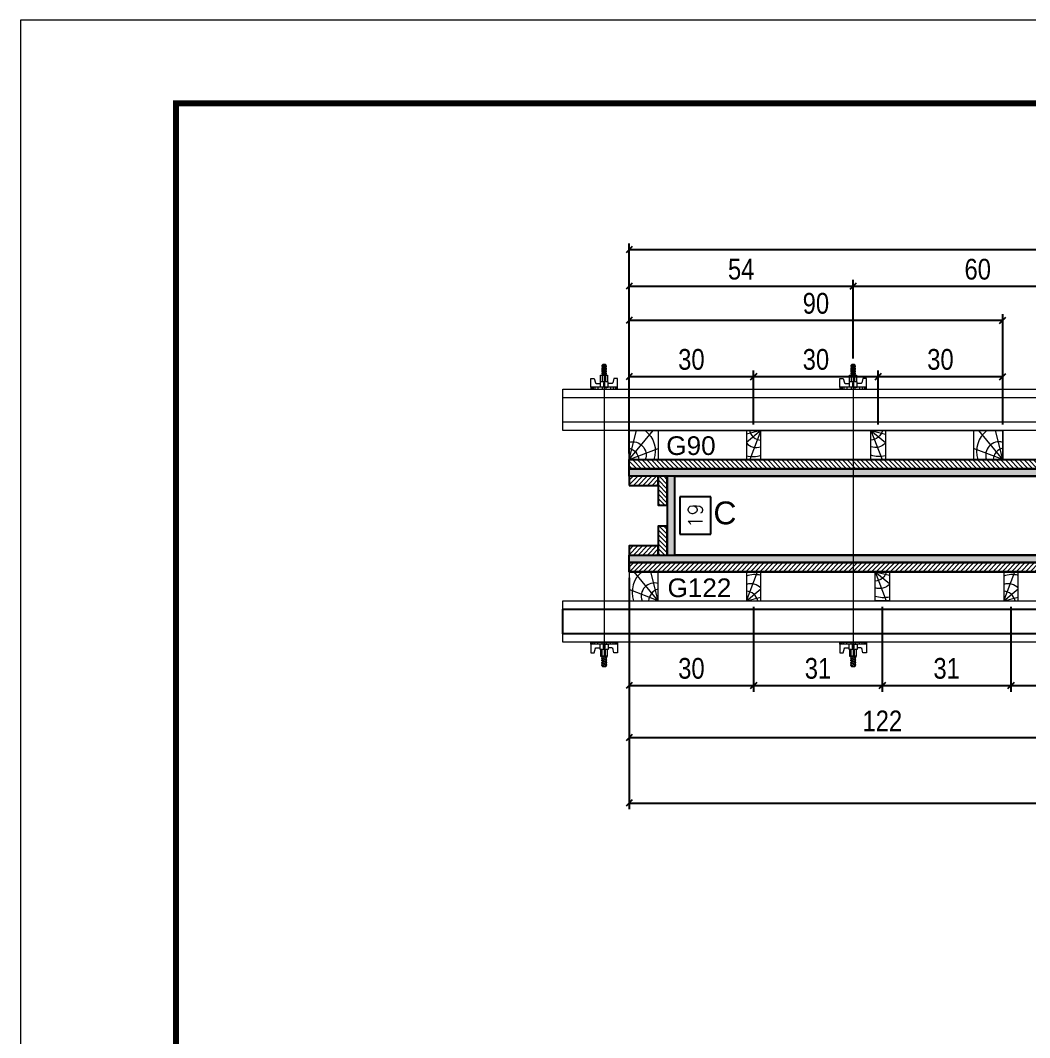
# Model space of a CAD drawing. Extents: x 28748 to 35002, y 14885 to 43501.
# Drawn here: x 28748.3 to 29234.7, y 29227.6 to 29717.8 of the extents above; entities that cross this region are included whole.
import ezdxf
from ezdxf.enums import TextEntityAlignment as Align

# ---------------------------------------------------------------- set-up
doc = ezdxf.new("R2010")
doc.units = 0
doc.linetypes.add('DASHED', pattern=[0.75, 0.5, -0.25])
for name, color, linetype, lineweight in [('CONCRETO', 251, 'Continuous', 25), ('Folhas', 255, 'Continuous', 9), ('Hachura', 251, 'Continuous', 9), ('Madeira', 126, 'Continuous', 18), ('Perfil Metálico', 224, 'Continuous', 18), ('SARRAFO DE PRESSAO', 251, 'DASHED', 9)]:
    doc.layers.add(name, color=color, linetype=linetype, lineweight=lineweight)
for name, color, linetype in [('COTA', 241, 'Continuous'), ('MEIO_PONT', 93, 'Continuous'), ('Painéis', 200, 'Continuous'), ('SARRAFO', 251, 'Continuous'), ('TEXTO_GERAL', 7, 'Continuous')]:
    doc.layers.add(name, color=color, linetype=linetype)
doc.styles.add('ARIAL', font='arial.ttf')
doc.styles.add('COTA TECNICA 2X', font='techl___.ttf', dxfattribs={"height": 10})
doc.styles.add('ROMANS', font='romans.shx')
doc.styles.add('SANSSERIF', font='sas_____.pfb')
doc.dimstyles.new('Cota Seção interna', dxfattribs={"dimtxt": 7, "dimasz": 6, "dimexe": 0.18, "dimexo": 2, "dimgap": -4, "dimtad": 3, "dimdec": 1, "dimlfac": 0.5, "dimzin": 12, "dimdsep": 46, "dimtxsty": 'ROMANS', "dimblk": 'ARCHTICK', "dimcen": 0.09, "dimse1": 1, "dimse2": 1, "dimsd1": 1, "dimsd2": 1, "dimclrd": 180, "dimclre": 5, "dimclrt": 1, "dimadec": 0, "dimazin": 3, "dimtfac": 1, "dimtdec": 1, "dimtofl": 0, "dimtmove": 0, "dimatfit": 3, "dimldrblk": 'ARCHTICK', "dimfxl": 1, "dimtolj": 1, "dimtzin": 0, "dimarcsym": 0})
doc.dimstyles.new('SECAO PILAR', dxfattribs={"dimtxt": 10, "dimasz": 3, "dimexe": 3, "dimexo": 3, "dimgap": 3, "dimtad": 1, "dimdec": 1, "dimlfac": 0.5, "dimzin": 12, "dimdsep": 46, "dimtxsty": 'COTA TECNICA 2X', "dimblk1": 'OBLIQUE', "dimblk2": 'OBLIQUE', "dimsah": 1, "dimcen": 0.9, "dimclrd": 256, "dimclre": 256, "dimclrt": 256, "dimadec": 1, "dimazin": 3, "dimtfac": 1, "dimtdec": 1, "dimtmove": 0, "dimatfit": 3, "dimfxl": 1, "dimtolj": 1, "dimtzin": 12, "dimarcsym": 0})

# ---------------------------------------------------------------- blocks, each defined once
blk = doc.blocks.new('9999999999')
at = {"layer": 'Folhas'}
blk.add_lwpolyline([(98138.98, 34190.21), (99623.98, 34190.21), (99623.98, 35240.21), (98138.98, 35240.21)], close=True, dxfattribs=at)
at = {"layer": 'Folhas', "color": 30, "const_width": 3}
blk.add_lwpolyline([(98213.98, 34230.21), (99583.98, 34230.21), (99583.98, 35200.21), (98213.98, 35200.21)], close=True, dxfattribs=at)
blk = doc.blocks.new('*D1000')
at = {"layer": 'COTA', "color": 180, "lineweight": -2, "transparency": 16777216}
for p, q in [((29081.11, 29488.15), (29066.11, 29488.15)), ((29066.11, 29488.15), (29066.11, 29470.15)), ((29081.11, 29470.15), (29081.11, 29488.15)), ((29066.11, 29470.15), (29081.11, 29470.15))]:
    blk.add_line(p, q, dxfattribs=at)
at = {"layer": 'Defpoints', "color": 0, "transparency": 16777216}
for p in [(29064.11, 29498.15), (29064.11, 29460.15), (29085.11, 29460.15)]:
    blk.add_point(p, dxfattribs=at)
at = {"layer": 'COTA', "color": 1, "transparency": 16777216, "insert": (29073.61, 29479.15), "char_height": 7, "attachment_point": 5, "rotation": 90, "style": 'ROMANS'}
blk.add_mtext('\\A1;19', dxfattribs=at)
blk = doc.blocks.new('_ArchTick')
at = {"color": 0, "linetype": 'ByBlock', "const_width": 0.15}
blk.add_lwpolyline([(-0.5, -0.5), (0.5, 0.5)], dxfattribs=at)
blk = doc.blocks.new('*D1889')
at = {"layer": 'COTA', "color": 180, "lineweight": -2, "transparency": 16777216}
for p, q in [((29344.71, 29498.65), (29318.71, 29498.65)), ((29318.71, 29498.65), (29318.71, 29483.65)), ((29344.71, 29483.65), (29344.71, 29498.65)), ((29318.71, 29483.65), (29344.71, 29483.65))]:
    blk.add_line(p, q, dxfattribs=at)
at = {"layer": 'Defpoints', "color": 0, "transparency": 16777216}
for p in [(29063.71, 29498.15), (29599.71, 29498.15), (29063.71, 29479.65)]:
    blk.add_point(p, dxfattribs=at)
at = {"layer": 'COTA', "color": 1, "transparency": 16777216, "insert": (29331.71, 29491.15), "char_height": 7, "attachment_point": 5, "style": 'ROMANS'}
blk.add_mtext('\\A1;268', dxfattribs=at)
blk = doc.blocks.new('C')
at = {"layer": 'Hachura', "color": 0}
for p, q in [((0, 3.22), (0, -3.22)), ((0.45, 3.22), (0, 3.22)), ((0.46, 3.16), (0, 3.16)), ((0.46, 3.05), (0, 3.05)), ((0.46, 2.88), (0, 2.88)), ((0, 2.75), (0, -1.16)), ((0.46, 2.65), (0, 2.65)), ((0.45, -3.23), (0.45, 3.22)), ((0.45, 3.22), (2.58, 3.22)), ((2.58, 3.22), (2.58, 2.39)), ((0.46, 2.23), (0, 2.23)), ((0.46, 1.51), (0, 1.51)), ((0.39, 0.49), (0.17, 0.49)), ((1.74, 0.97), (0.45, 0.97)), ((1.45, 0.1), (0.45, 0.1)), ((1.35, 1.94), (1.35, 0.96)), ((2.58, 2.39), (1.47, 2.09)), ((1.74, -0.97), (1.74, 0.97)), ((1.74, 0.97), (1.74, 0.84)), ((1.74, 0.97), (1.74, 0.84)), ((1.74, 0.84), (3.35, 0.84)), ((3.35, 0.45), (1.74, 0.45)), ((3.32, 0.84), (3.32, -0.84)), ((3.35, 0.84), (3.35, -0.84)), ((3.68, 0.45), (3.35, 0.45)), ((3.84, -0.52), (3.35, 0.45)), ((3.35, 0.06), (3.67, -0.57)), ((3.68, 0.45), (4.16, -0.52)), ((3.72, 0.5), (4.25, -0.57)), ((4.37, -0.55), (3.83, 0.53)), ((4.15, 0.45), (3.93, 0.45)), ((4.42, -0.52), (3.93, 0.45)), ((4.15, 0.45), (4.26, 0.45)), ((4.26, 0.45), (4.74, -0.52)), ((4.3, 0.5), (4.83, -0.57)), ((4.95, -0.55), (4.41, 0.53)), ((4.51, 0.45), (4.84, 0.45)), ((5, -0.52), (4.51, 0.45)), ((4.84, 0.45), (5.32, -0.52)), ((4.88, 0.5), (5.41, -0.57)), ((5.53, -0.55), (4.99, 0.53)), ((5.58, -0.52), (5.09, 0.45)), ((5.42, 0.45), (5.09, 0.45)), ((5.58, -0.52), (5.09, 0.45)), ((5.42, 0.45), (5.74, -0.19)), ((5.46, 0.5), (5.74, -0.07)), ((5.74, 0.19), (5.57, 0.53)), ((5.74, 0.32), (5.68, 0.45)), ((5.68, 0.45), (5.74, 0.45)), ((5.74, 0.45), (5.9, 0.29)), ((5.74, 0.45), (5.74, -0.52)), ((5.9, -0.36), (5.9, 0.29)), ((0.45, 0), (0, 0)), ((0.46, -1.52), (0, -1.52)), ((0.46, -2.23), (0, -2.23)), ((0.08, -0.48), (0.29, -0.48)), ((0.29, -0.48), (0.4, -0.48)), ((0.45, 0), (0.45, -0.97)), ((0.45, -0.16), (1.45, -0.16)), ((0.45, -0.65), (0.45, -0.32)), ((0.45, -3.23), (0.45, -0.65)), ((0.45, -0.97), (1.74, -0.97)), ((1.35, -1.94), (1.35, -0.97)), ((2.58, -2.39), (1.47, -2.1)), ((3.35, -0.32), (1.74, -0.32)), ((3.35, -0.84), (1.74, -0.84)), ((2.58, -3.23), (2.58, -2.39)), ((3.35, -0.07), (3.58, -0.52)), ((3.35, -0.52), (3.58, -0.52)), ((3.84, -0.52), (4.16, -0.52)), ((4.42, -0.52), (4.74, -0.52)), ((4.63, -0.52), (4.74, -0.52)), ((5, -0.52), (5.32, -0.52)), ((5.58, -0.52), (5.74, -0.52)), ((5.74, -0.52), (5.9, -0.36)), ((5.74, -0.52), (5.74, -0.52)), ((0.46, -2.65), (0, -2.65)), ((0.46, -2.88), (0, -2.88)), ((0.46, -3.05), (0, -3.05)), ((0.46, -3.16), (0, -3.16)), ((0, -3.22), (2.57, -3.22))]:
    blk.add_line(p, q, dxfattribs=at)
for centre, radius, start, end in [((1.52, 1.94), 0.161, 104.7436, 180), ((1.44, -0.03), 0.129, 272.695, 87.305), ((3.81, 0.39), 0.143, 25.5688, 154.4312), ((4.39, 0.39), 0.143, 25.5688, 154.4312), ((4.97, 0.39), 0.143, 25.5688, 154.4312), ((5.55, 0.39), 0.143, 25.5688, 154.4312), ((0.17, -0.37), 0.174, 221.744, 317.8592), ((1.52, -1.94), 0.161, 180, 255.2564), ((3.71, -0.4), 0.174, 222.1408, 318.256), ((4.29, -0.4), 0.174, 222.1408, 318.256), ((4.87, -0.4), 0.174, 222.1408, 318.256), ((5.45, -0.4), 0.174, 222.1408, 318.256), ((5.61, -0.4), 0.174, 317.8592, 318.256)]:
    blk.add_arc(centre, radius, start, end, dxfattribs=at)
blk = doc.blocks.new('_Oblique')
at = {"color": 0, "linetype": 'ByBlock', "lineweight": -2}
blk.add_line((-0.5, -0.5), (0.5, 0.5), dxfattribs=at)
blk = doc.blocks.new('*D1890')
at = {"layer": 'COTA', "lineweight": -2, "transparency": 16777216}
for p, q in [((29041.71, 29509.15), (29041.71, 29610.29)), ((29621.71, 29607.29), (29041.71, 29607.29)), ((29621.71, 29509.15), (29621.71, 29610.29))]:
    blk.add_line(p, q, dxfattribs=at)
at = {"layer": 'Defpoints', "color": 0, "transparency": 16777216}
for p in [(29041.71, 29607.29), (29041.71, 29506.15), (29621.71, 29506.15)]:
    blk.add_point(p, dxfattribs=at)
at = {"layer": 'COTA', "lineweight": -2, "transparency": 16777216, "xscale": 3, "yscale": 3, "zscale": 3, "rotation": 180}
blk.add_blockref('_Oblique', (29041.71, 29607.29), dxfattribs=at)
at = {"layer": 'COTA', "lineweight": -2, "transparency": 16777216, "xscale": 3, "yscale": 3, "zscale": 3}
blk.add_blockref('_Oblique', (29621.71, 29607.29), dxfattribs=at)
at = {"layer": 'COTA', "transparency": 16777216, "insert": (29331.71, 29615.42), "char_height": 10, "attachment_point": 5, "style": 'COTA TECNICA 2X'}
blk.add_mtext('\\A1;290 PAINEL', dxfattribs=at)
blk = doc.blocks.new('*D1891')
at = {"layer": 'COTA', "lineweight": -2, "transparency": 16777216}
for p, q in [((29041.71, 29449.15), (29041.71, 29337.66)), ((29561.71, 29449.15), (29561.71, 29337.66)), ((29041.71, 29340.66), (29561.71, 29340.66))]:
    blk.add_line(p, q, dxfattribs=at)
at = {"layer": 'Defpoints', "color": 0, "transparency": 16777216}
for p in [(29041.71, 29452.15), (29561.71, 29452.15), (29561.71, 29340.66)]:
    blk.add_point(p, dxfattribs=at)
at = {"layer": 'COTA', "lineweight": -2, "transparency": 16777216, "xscale": 3, "yscale": 3, "zscale": 3, "rotation": 180}
blk.add_blockref('_Oblique', (29041.71, 29340.66), dxfattribs=at)
at = {"layer": 'COTA', "lineweight": -2, "transparency": 16777216, "xscale": 3, "yscale": 3, "zscale": 3}
blk.add_blockref('_Oblique', (29561.71, 29340.66), dxfattribs=at)
at = {"layer": 'COTA', "transparency": 16777216, "insert": (29290.71, 29348.77), "char_height": 10, "attachment_point": 5, "style": 'COTA TECNICA 2X'}
blk.add_mtext('\\A1;260', dxfattribs=at)
blk = doc.blocks.new('PONTALETE')
at = {"layer": 'Madeira'}
for q in [(2.71, 7), (7, 5.76), (7, 1.74)]:
    blk.add_line((0, 0), q, dxfattribs=at)
blk.add_lwpolyline([(0, 0), (7, 0), (7, 7), (0, 7)], close=True, dxfattribs=at)
for centre, radius, start, end in [((2.04, 0.06), 6.23, 37.2818, 109.0913), ((1.09, 0.9), 3.19, 343.603, 109.9847), ((-0.21, -0.78), 3.09, 14.6322, 86.0383)]:
    blk.add_arc(centre, radius, start, end, dxfattribs=at)
blk = doc.blocks.new('MEIO PONTALETE')
at = {"layer": 'Madeira'}
for q in [(2.71, 7), (3.5, 2.88), (3.5, 0.87)]:
    blk.add_line((0, 0), q, dxfattribs=at)
blk.add_lwpolyline([(0, 0), (3.5, 0), (3.5, 7), (0, 7)], close=True, dxfattribs=at)
for centre, radius, start, end in [((2.04, 0.06), 6.23, 76.4499, 109.0913), ((1.09, 0.9), 3.19, 40.9063, 109.9847), ((-0.21, -0.78), 3.09, 14.6322, 86.0383)]:
    blk.add_arc(centre, radius, start, end, dxfattribs=at)
blk = doc.blocks.new('*D1870')
at = {"layer": 'COTA', "lineweight": -2, "transparency": 16777216}
for p, q in [((29041.71, 29523.15), (29041.71, 29549.17)), ((29101.71, 29523.15), (29101.71, 29549.17)), ((29041.71, 29546.17), (29101.71, 29546.17))]:
    blk.add_line(p, q, dxfattribs=at)
at = {"layer": 'Defpoints', "color": 0, "transparency": 16777216}
for p in [(29101.71, 29546.17), (29041.71, 29520.15), (29101.71, 29520.15)]:
    blk.add_point(p, dxfattribs=at)
at = {"layer": 'COTA', "lineweight": -2, "transparency": 16777216, "xscale": 3, "yscale": 3, "zscale": 3, "rotation": 180}
blk.add_blockref('_Oblique', (29041.71, 29546.17), dxfattribs=at)
at = {"layer": 'COTA', "lineweight": -2, "transparency": 16777216, "xscale": 3, "yscale": 3, "zscale": 3}
blk.add_blockref('_Oblique', (29101.71, 29546.17), dxfattribs=at)
at = {"layer": 'COTA', "transparency": 16777216, "insert": (29071.71, 29554.39), "char_height": 10, "attachment_point": 5, "style": 'COTA TECNICA 2X'}
blk.add_mtext('\\A1;30', dxfattribs=at)
blk = doc.blocks.new('*D1871')
at = {"layer": 'COTA', "lineweight": -2, "transparency": 16777216}
for p, q in [((29101.71, 29523.15), (29101.71, 29549.17)), ((29161.71, 29523.15), (29161.71, 29549.17)), ((29101.71, 29546.17), (29161.71, 29546.17))]:
    blk.add_line(p, q, dxfattribs=at)
at = {"layer": 'Defpoints', "color": 0, "transparency": 16777216}
for p in [(29161.71, 29546.17), (29101.71, 29520.15), (29161.71, 29520.15)]:
    blk.add_point(p, dxfattribs=at)
at = {"layer": 'COTA', "lineweight": -2, "transparency": 16777216, "xscale": 3, "yscale": 3, "zscale": 3, "rotation": 180}
blk.add_blockref('_Oblique', (29101.71, 29546.17), dxfattribs=at)
at = {"layer": 'COTA', "lineweight": -2, "transparency": 16777216, "xscale": 3, "yscale": 3, "zscale": 3}
blk.add_blockref('_Oblique', (29161.71, 29546.17), dxfattribs=at)
at = {"layer": 'COTA', "transparency": 16777216, "insert": (29131.71, 29554.39), "char_height": 10, "attachment_point": 5, "style": 'COTA TECNICA 2X'}
blk.add_mtext('\\A1;30', dxfattribs=at)
blk = doc.blocks.new('*D1872')
at = {"layer": 'COTA', "lineweight": -2, "transparency": 16777216}
for p, q in [((29161.71, 29523.15), (29161.71, 29549.17)), ((29221.71, 29523.15), (29221.71, 29549.17)), ((29161.71, 29546.17), (29221.71, 29546.17))]:
    blk.add_line(p, q, dxfattribs=at)
at = {"layer": 'Defpoints', "color": 0, "transparency": 16777216}
for p in [(29221.71, 29546.17), (29161.71, 29520.15), (29221.71, 29520.15)]:
    blk.add_point(p, dxfattribs=at)
at = {"layer": 'COTA', "lineweight": -2, "transparency": 16777216, "xscale": 3, "yscale": 3, "zscale": 3, "rotation": 180}
blk.add_blockref('_Oblique', (29161.71, 29546.17), dxfattribs=at)
at = {"layer": 'COTA', "lineweight": -2, "transparency": 16777216, "xscale": 3, "yscale": 3, "zscale": 3}
blk.add_blockref('_Oblique', (29221.71, 29546.17), dxfattribs=at)
at = {"layer": 'COTA', "transparency": 16777216, "insert": (29191.71, 29554.39), "char_height": 10, "attachment_point": 5, "style": 'COTA TECNICA 2X'}
blk.add_mtext('\\A1;30', dxfattribs=at)
blk = doc.blocks.new('*D1873')
at = {"layer": 'COTA', "lineweight": -2, "transparency": 16777216}
for p, q in [((29041.71, 29523.15), (29041.71, 29576.28)), ((29041.71, 29573.28), (29221.71, 29573.28)), ((29221.71, 29523.15), (29221.71, 29576.28))]:
    blk.add_line(p, q, dxfattribs=at)
at = {"layer": 'Defpoints', "color": 0, "transparency": 16777216}
for p in [(29221.71, 29573.28), (29041.71, 29520.15), (29221.71, 29520.15)]:
    blk.add_point(p, dxfattribs=at)
at = {"layer": 'COTA', "lineweight": -2, "transparency": 16777216, "xscale": 3, "yscale": 3, "zscale": 3, "rotation": 180}
blk.add_blockref('_Oblique', (29041.71, 29573.28), dxfattribs=at)
at = {"layer": 'COTA', "lineweight": -2, "transparency": 16777216, "xscale": 3, "yscale": 3, "zscale": 3}
blk.add_blockref('_Oblique', (29221.71, 29573.28), dxfattribs=at)
at = {"layer": 'COTA', "transparency": 16777216, "insert": (29131.71, 29581.41), "char_height": 10, "attachment_point": 5, "style": 'COTA TECNICA 2X'}
blk.add_mtext('\\A1;90', dxfattribs=at)
blk = doc.blocks.new('*D1874')
at = {"layer": 'COTA', "lineweight": -2, "transparency": 16777216}
for p, q in [((29041.71, 29435.15), (29041.71, 29394.28)), ((29101.71, 29435.15), (29101.71, 29394.28)), ((29041.71, 29397.28), (29101.71, 29397.28))]:
    blk.add_line(p, q, dxfattribs=at)
at = {"layer": 'Defpoints', "color": 0, "transparency": 16777216}
for p in [(29041.71, 29438.15), (29101.71, 29438.15), (29101.71, 29397.28)]:
    blk.add_point(p, dxfattribs=at)
at = {"layer": 'COTA', "lineweight": -2, "transparency": 16777216, "xscale": 3, "yscale": 3, "zscale": 3, "rotation": 180}
blk.add_blockref('_Oblique', (29041.71, 29397.28), dxfattribs=at)
at = {"layer": 'COTA', "lineweight": -2, "transparency": 16777216, "xscale": 3, "yscale": 3, "zscale": 3}
blk.add_blockref('_Oblique', (29101.71, 29397.28), dxfattribs=at)
at = {"layer": 'COTA', "transparency": 16777216, "insert": (29071.71, 29405.5), "char_height": 10, "attachment_point": 5, "style": 'COTA TECNICA 2X'}
blk.add_mtext('\\A1;30', dxfattribs=at)
blk = doc.blocks.new('*D1875')
at = {"layer": 'COTA', "lineweight": -2, "transparency": 16777216}
for p, q in [((29101.71, 29435.15), (29101.71, 29394.28)), ((29163.71, 29435.15), (29163.71, 29394.28)), ((29101.71, 29397.28), (29163.71, 29397.28))]:
    blk.add_line(p, q, dxfattribs=at)
at = {"layer": 'Defpoints', "color": 0, "transparency": 16777216}
for p in [(29101.71, 29438.15), (29163.71, 29438.15), (29163.71, 29397.28)]:
    blk.add_point(p, dxfattribs=at)
at = {"layer": 'COTA', "lineweight": -2, "transparency": 16777216, "xscale": 3, "yscale": 3, "zscale": 3, "rotation": 180}
blk.add_blockref('_Oblique', (29101.71, 29397.28), dxfattribs=at)
at = {"layer": 'COTA', "lineweight": -2, "transparency": 16777216, "xscale": 3, "yscale": 3, "zscale": 3}
blk.add_blockref('_Oblique', (29163.71, 29397.28), dxfattribs=at)
at = {"layer": 'COTA', "transparency": 16777216, "insert": (29132.71, 29405.5), "char_height": 10, "attachment_point": 5, "style": 'COTA TECNICA 2X'}
blk.add_mtext('\\A1;31', dxfattribs=at)
blk = doc.blocks.new('*D1876')
at = {"layer": 'COTA', "lineweight": -2, "transparency": 16777216}
for p, q in [((29163.71, 29435.15), (29163.71, 29394.28)), ((29225.71, 29435.15), (29225.71, 29394.28)), ((29163.71, 29397.28), (29225.71, 29397.28))]:
    blk.add_line(p, q, dxfattribs=at)
at = {"layer": 'Defpoints', "color": 0, "transparency": 16777216}
for p in [(29163.71, 29438.15), (29225.71, 29438.15), (29225.71, 29397.28)]:
    blk.add_point(p, dxfattribs=at)
at = {"layer": 'COTA', "lineweight": -2, "transparency": 16777216, "xscale": 3, "yscale": 3, "zscale": 3, "rotation": 180}
blk.add_blockref('_Oblique', (29163.71, 29397.28), dxfattribs=at)
at = {"layer": 'COTA', "lineweight": -2, "transparency": 16777216, "xscale": 3, "yscale": 3, "zscale": 3}
blk.add_blockref('_Oblique', (29225.71, 29397.28), dxfattribs=at)
at = {"layer": 'COTA', "transparency": 16777216, "insert": (29194.71, 29405.5), "char_height": 10, "attachment_point": 5, "style": 'COTA TECNICA 2X'}
blk.add_mtext('\\A1;31', dxfattribs=at)
blk = doc.blocks.new('*D1877')
at = {"layer": 'COTA', "lineweight": -2, "transparency": 16777216}
for p, q in [((29225.71, 29435.15), (29225.71, 29394.28)), ((29285.71, 29435.15), (29285.71, 29394.28)), ((29225.71, 29397.28), (29285.71, 29397.28))]:
    blk.add_line(p, q, dxfattribs=at)
at = {"layer": 'Defpoints', "color": 0, "transparency": 16777216}
for p in [(29225.71, 29438.15), (29285.71, 29438.15), (29285.71, 29397.28)]:
    blk.add_point(p, dxfattribs=at)
at = {"layer": 'COTA', "lineweight": -2, "transparency": 16777216, "xscale": 3, "yscale": 3, "zscale": 3, "rotation": 180}
blk.add_blockref('_Oblique', (29225.71, 29397.28), dxfattribs=at)
at = {"layer": 'COTA', "lineweight": -2, "transparency": 16777216, "xscale": 3, "yscale": 3, "zscale": 3}
blk.add_blockref('_Oblique', (29285.71, 29397.28), dxfattribs=at)
at = {"layer": 'COTA', "transparency": 16777216, "insert": (29255.71, 29405.5), "char_height": 10, "attachment_point": 5, "style": 'COTA TECNICA 2X'}
blk.add_mtext('\\A1;30', dxfattribs=at)
blk = doc.blocks.new('*D1878')
at = {"layer": 'COTA', "lineweight": -2, "transparency": 16777216}
for p, q in [((29041.71, 29435.15), (29041.71, 29369.16)), ((29285.71, 29435.15), (29285.71, 29369.16)), ((29041.71, 29372.16), (29285.71, 29372.16))]:
    blk.add_line(p, q, dxfattribs=at)
at = {"layer": 'Defpoints', "color": 0, "transparency": 16777216}
for p in [(29041.71, 29438.15), (29285.71, 29438.15), (29285.71, 29372.16)]:
    blk.add_point(p, dxfattribs=at)
at = {"layer": 'COTA', "lineweight": -2, "transparency": 16777216, "xscale": 3, "yscale": 3, "zscale": 3, "rotation": 180}
blk.add_blockref('_Oblique', (29041.71, 29372.16), dxfattribs=at)
at = {"layer": 'COTA', "lineweight": -2, "transparency": 16777216, "xscale": 3, "yscale": 3, "zscale": 3}
blk.add_blockref('_Oblique', (29285.71, 29372.16), dxfattribs=at)
at = {"layer": 'COTA', "transparency": 16777216, "insert": (29163.71, 29380.22), "char_height": 10, "attachment_point": 5, "style": 'COTA TECNICA 2X'}
blk.add_mtext('\\A1;122', dxfattribs=at)
blk = doc.blocks.new('*D1894')
at = {"layer": 'COTA', "lineweight": -2, "transparency": 16777216}
for p, q in [((29041.71, 29523.15), (29041.71, 29592.75)), ((29149.68, 29554.96), (29149.68, 29592.75)), ((29041.71, 29589.75), (29149.68, 29589.75))]:
    blk.add_line(p, q, dxfattribs=at)
at = {"layer": 'Defpoints', "color": 0, "transparency": 16777216}
for p in [(29149.68, 29589.75), (29149.68, 29551.96), (29041.71, 29520.15)]:
    blk.add_point(p, dxfattribs=at)
at = {"layer": 'COTA', "lineweight": -2, "transparency": 16777216, "xscale": 3, "yscale": 3, "zscale": 3, "rotation": 180}
blk.add_blockref('_Oblique', (29041.71, 29589.75), dxfattribs=at)
at = {"layer": 'COTA', "lineweight": -2, "transparency": 16777216, "xscale": 3, "yscale": 3, "zscale": 3}
blk.add_blockref('_Oblique', (29149.68, 29589.75), dxfattribs=at)
at = {"layer": 'COTA', "transparency": 16777216, "insert": (29095.7, 29597.86), "char_height": 10, "attachment_point": 5, "style": 'COTA TECNICA 2X'}
blk.add_mtext('\\A1;54', dxfattribs=at)
blk = doc.blocks.new('*D1895')
at = {"layer": 'COTA', "linetype": 'ByBlock', "lineweight": -2, "transparency": 16777216}
for p, q in [((29149.68, 29554.96), (29149.68, 29592.75)), ((29269.68, 29554.95), (29269.68, 29592.75)), ((29149.68, 29589.75), (29269.68, 29589.75))]:
    blk.add_line(p, q, dxfattribs=at)
at = {"layer": 'Defpoints', "color": 0, "linetype": 'ByBlock', "transparency": 16777216}
for p in [(29269.68, 29589.75), (29149.68, 29551.96), (29269.68, 29551.95)]:
    blk.add_point(p, dxfattribs=at)
at = {"layer": 'COTA', "linetype": 'ByBlock', "lineweight": -2, "transparency": 16777216, "xscale": 3, "yscale": 3, "zscale": 3, "rotation": 180}
blk.add_blockref('_Oblique', (29149.68, 29589.75), dxfattribs=at)
at = {"layer": 'COTA', "linetype": 'ByBlock', "lineweight": -2, "transparency": 16777216, "xscale": 3, "yscale": 3, "zscale": 3}
blk.add_blockref('_Oblique', (29269.68, 29589.75), dxfattribs=at)
at = {"layer": 'COTA', "linetype": 'ByBlock', "transparency": 16777216, "insert": (29209.68, 29597.85), "char_height": 10, "attachment_point": 5, "style": 'COTA TECNICA 2X'}
blk.add_mtext('\\A1;60', dxfattribs=at)

msp = doc.modelspace()

# ---------------------------------------------------------------- hatches: boundary and pattern name
at = {"layer": 'Hachura'}
h = msp.add_hatch(dxfattribs=at)
h.set_pattern_fill('ANSI31', color=256, scale=0.5, angle=270, style=0)
h.set_pattern_definition([(315, (21680.331, 18374.2464), (1.12253202, 1.12253202), [])])
h.paths.add_polyline_path([(29041.71, 29506.15), (29041.71, 29501.75), (29621.71, 29501.75), (29621.71, 29506.15)])
h = msp.add_hatch(color=256, dxfattribs=at)
h.dxf.hatch_style = 1
h.paths.add_polyline_path([(29621.71, 29501.75), (29621.71, 29498.15), (29041.71, 29498.15), (29041.71, 29501.75)])
h = msp.add_hatch(dxfattribs=at)
h.set_pattern_fill('ANSI31', color=256, scale=0.5, angle=180, style=0)
h.set_pattern_definition([(225, (20265.169, 6705.941), (1.12253202, -1.12253202), [])])
h.paths.add_polyline_path([(29055.71, 29498.15), (29055.71, 29493.75), (29041.71, 29493.75), (29041.71, 29498.15)])
h = msp.add_hatch(dxfattribs=at)
h.set_pattern_fill('ANSI31', color=256, scale=0.5, angle=90, style=0)
h.set_pattern_definition([(135, (7193.9127, 39219.101), (-1.12253202, -1.12253202), [])])
h.paths.add_polyline_path([(29055.71, 29498.15), (29060.11, 29498.15), (29060.11, 29484.15), (29055.71, 29484.15)])
h = msp.add_hatch(color=256, dxfattribs=at)
h.dxf.hatch_style = 1
h.paths.add_polyline_path([(29063.71, 29498.15), (29060.11, 29498.15), (29060.11, 29460.15), (29063.71, 29460.15)])
h = msp.add_hatch(dxfattribs=at)
h.set_pattern_fill('ANSI31', color=256, scale=0.5, angle=90, style=0)
h.set_pattern_definition([(135, (7193.9127, 39195.101), (-1.12253202, -1.12253202), [])])
h.paths.add_polyline_path([(29055.71, 29474.15), (29060.11, 29474.15), (29060.11, 29460.15), (29055.71, 29460.15)])
h = msp.add_hatch(dxfattribs=at)
h.set_pattern_fill('ANSI31', color=256, scale=0.5, angle=180, style=0)
h.set_pattern_definition([(225, (20265.169, 6672.341), (1.12253202, -1.12253202), [])])
h.paths.add_polyline_path([(29055.71, 29464.55), (29055.71, 29460.15), (29041.71, 29460.15), (29041.71, 29464.55)])
h = msp.add_hatch(color=256, dxfattribs=at)
h.dxf.hatch_style = 1
h.paths.add_polyline_path([(29041.71, 29460.15), (29561.71, 29460.15), (29561.71, 29456.55), (29041.71, 29456.55)])
h = msp.add_hatch(dxfattribs=at)
h.set_pattern_fill('ANSI31', color=256, scale=0.5, angle=360, style=0)
h.set_pattern_definition([(45, (39446.0727, 52347.9573), (-1.12253202, 1.12253202), [])])
h.paths.add_polyline_path([(29041.71, 29456.55), (29041.71, 29452.15), (29561.71, 29452.15), (29561.71, 29456.55)])

# ---------------------------------------------------------------- linework, layer by layer
at = {"layer": 'CONCRETO', "color": 2}
msp.add_lwpolyline([(29599.71, 29022.15), (29561.71, 29022.15), (29561.71, 29460.15), (29063.71, 29460.15), (29063.71, 29498.15), (29599.71, 29498.15)], close=True, dxfattribs=at)
at = {"layer": 'Hachura'}
for p, q in [((29029.62, 29550.95), (29029.63, 29411.15)), ((29149.62, 29550.96), (29149.63, 29411.16))]:
    msp.add_line(p, q, dxfattribs=at)
at = {"layer": 'Madeira'}
for points in [[(29621.71, 29506.15), (29621.71, 29520.15), (29041.71, 29520.15), (29041.71, 29506.15)], [(29041.71, 29506.15), (29041.71, 29520.15), (29221.71, 29520.15), (29221.71, 29506.15)], [(29041.71, 29452.15), (29041.71, 29438.15), (29285.71, 29438.15), (29285.71, 29452.15)]]:
    msp.add_lwpolyline(points, close=True, dxfattribs=at)
at = {"layer": 'Painéis'}
for points in [[(29621.71, 29501.75), (29621.71, 29498.15), (29041.71, 29498.15), (29041.71, 29501.75)], [(29063.71, 29498.15), (29060.11, 29498.15), (29060.11, 29460.15), (29063.71, 29460.15)], [(29041.71, 29460.15), (29561.71, 29460.15), (29561.71, 29456.55), (29041.71, 29456.55)]]:
    msp.add_lwpolyline(points, close=True, dxfattribs=at)
at = {"layer": 'Perfil Metálico'}
for points in [[(29009.77, 29520.15), (29009.77, 29540.15), (29660.03, 29540.15), (29660.03, 29520.15)], [(29660.03, 29536.15), (29660.03, 29524.15), (29009.77, 29524.15), (29009.77, 29536.15)], [(29009.77, 29418.15), (29009.77, 29438.15), (29553.71, 29438.15), (29553.71, 29418.15)]]:
    msp.add_lwpolyline(points, close=True, dxfattribs=at)
at = {"layer": 'SARRAFO'}
for points in [[(29621.71, 29501.75), (29041.71, 29501.75), (29041.71, 29506.15), (29621.71, 29506.15)], [(29621.71, 29501.75), (29041.71, 29501.75), (29041.71, 29506.15), (29621.71, 29506.15)], [(29041.71, 29493.75), (29055.71, 29493.75), (29055.71, 29498.15), (29041.71, 29498.15)], [(29060.11, 29484.15), (29060.11, 29498.15), (29055.71, 29498.15), (29055.71, 29484.15)], [(29060.11, 29460.15), (29060.11, 29474.15), (29055.71, 29474.15), (29055.71, 29460.15)], [(29041.71, 29460.15), (29055.71, 29460.15), (29055.71, 29464.55), (29041.71, 29464.55)], [(29561.71, 29452.15), (29041.71, 29452.15), (29041.71, 29456.55), (29561.71, 29456.55)], [(29561.71, 29452.15), (29561.71, 29456.55), (29041.71, 29456.55), (29041.71, 29452.15)], [(29553.71, 29434.15), (29553.71, 29422.15), (29009.77, 29422.15), (29009.77, 29434.15)]]:
    msp.add_lwpolyline(points, close=True, dxfattribs=at)

# ---------------------------------------------------------------- block references
at = {"layer": 'Hachura', "linetype": 'Continuous', "yscale": 2, "zscale": 2}
for p, xscale, rotation in [((29029.62, 29540.15), 2, 90.00000000000001), ((29149.61, 29540.16), 2, 90.00000000000001), ((29029.62, 29418.15), -2, 90), ((29149.61, 29418.16), -2, 90)]:
    msp.add_blockref('C', p, dxfattribs=dict(at, xscale=xscale, rotation=rotation))
at = {"layer": 'Madeira'}
for name, p, xscale, yscale, zscale, rotation in [('PONTALETE', (29055.71, 29438.15), 2, 2, 2, 89.99999999999999), ('MEIO PONTALETE', (29160.21, 29452.15), -1.999999997962732, 1.999999997962732, 1.999999997962732, 180)]:
    msp.add_blockref(name, p, dxfattribs=dict(at, xscale=xscale, yscale=yscale, zscale=zscale, rotation=rotation))
at = {"layer": 'Madeira', "xscale": 1.999999997962732, "yscale": 1.999999997962732, "zscale": 1.999999997962732}
for p in [(29098.21, 29438.15), (29222.21, 29438.15)]:
    msp.add_blockref('MEIO PONTALETE', p, dxfattribs=at)
at = {"layer": 'MEIO_PONT'}
for name, p, xscale, yscale, zscale, rotation in [('PONTALETE', (29041.71, 29506.15), -2, 2, 2, 270), ('MEIO PONTALETE', (29105.21, 29520.15), 1.999999997962732, 1.999999997962732, 1.999999997962732, 180), ('MEIO PONTALETE', (29158.21, 29520.15), -1.999999997962732, 1.999999997962732, 1.999999997962732, 180), ('PONTALETE', (29221.71, 29506.15), 2, 2, 2, 89.99999999999997)]:
    msp.add_blockref(name, p, dxfattribs=dict(at, xscale=xscale, yscale=yscale, zscale=zscale, rotation=rotation))
at = {"layer": 'SARRAFO DE PRESSAO', "color": 6, "linetype": 'ByBlock'}
msp.add_blockref('9999999999', (-69390.64, -5522.36), dxfattribs=at)

# ---------------------------------------------------------------- texts
at = {"layer": 'TEXTO_GERAL', "color": 0, "linetype": 'Continuous', "style": 'SANSSERIF'}
for s, p in [('G90', (29059.62, 29512.88)), ('G122', (29060.21, 29444.39))]:
    msp.add_text(s, height=9, dxfattribs=at).set_placement(p, align=Align.MIDDLE_LEFT)
at = {"layer": 'TEXTO_GERAL', "style": 'ARIAL'}
msp.add_text('C', height=11, dxfattribs=at).set_placement((29087.87, 29480.47), align=Align.MIDDLE_CENTER)

# ---------------------------------------------------------------- dimensions: what is measured, and where the dimension line sits
at = {"layer": 'COTA'}
dim = msp.add_linear_dim(base=(29041.71, 29607.29), p1=(29621.71, 29506.15), p2=(29041.71, 29506.15), text='<> PAINEL', dimstyle='SECAO PILAR', dxfattribs=at)
dim.commit()
dim.dimension.update_dxf_attribs({"geometry": '*D1890', "text_midpoint": (29331.71, 29607.29), "dimtype": 160})
for base, p1, p2, picture, middle in [((29149.68, 29589.75), (29041.71, 29520.15), (29149.68, 29551.96), '*D1894', (29095.7, 29597.86)), ((29221.71, 29573.28), (29041.71, 29520.15), (29221.71, 29520.15), '*D1873', (29131.71, 29581.41)), ((29101.71, 29546.17), (29041.71, 29520.15), (29101.71, 29520.15), '*D1870', (29071.71, 29554.39)), ((29161.71, 29546.17), (29101.71, 29520.15), (29161.71, 29520.15), '*D1871', (29131.71, 29554.39)), ((29221.71, 29546.17), (29161.71, 29520.15), (29221.71, 29520.15), '*D1872', (29191.71, 29554.39)), ((29101.71, 29397.28), (29041.71, 29438.15), (29101.71, 29438.15), '*D1874', (29071.71, 29405.5)), ((29285.71, 29372.16), (29041.71, 29438.15), (29285.71, 29438.15), '*D1878', (29163.71, 29380.22)), ((29163.71, 29397.28), (29101.71, 29438.15), (29163.71, 29438.15), '*D1875', (29132.71, 29405.5)), ((29225.71, 29397.28), (29163.71, 29438.15), (29225.71, 29438.15), '*D1876', (29194.71, 29405.5)), ((29285.71, 29397.28), (29225.71, 29438.15), (29285.71, 29438.15), '*D1877', (29255.71, 29405.5))]:
    dim = msp.add_linear_dim(base=base, p1=p1, p2=p2, dimstyle='SECAO PILAR', dxfattribs=at)
    dim.commit()
    dim.dimension.update_dxf_attribs({"geometry": picture, "text_midpoint": middle})
at = {"layer": 'COTA', "linetype": 'ByBlock'}
dim = msp.add_linear_dim(base=(29269.68, 29589.75), p1=(29149.68, 29551.96), p2=(29269.68, 29551.95), dimstyle='SECAO PILAR', override={"dimtmove": 1}, dxfattribs=at)
dim.commit()
dim.dimension.update_dxf_attribs({"geometry": '*D1895', "text_midpoint": (29209.68, 29597.85)})
at = {"layer": 'COTA'}
dim = msp.add_linear_dim(base=(29063.71, 29479.65), p1=(29599.71, 29498.15), p2=(29063.71, 29498.15), angle=180, dimstyle='Cota Seção interna', dxfattribs=at)
dim.commit()
dim.dimension.update_dxf_attribs({"geometry": '*D1889', "text_midpoint": (29331.71, 29491.15)})
dim = msp.add_linear_dim(base=(29085.11, 29460.15), p1=(29064.11, 29498.15), p2=(29064.11, 29460.15), angle=270, dimstyle='Cota Seção interna', dxfattribs=at)
dim.commit()
dim.dimension.update_dxf_attribs({"geometry": '*D1000', "text_midpoint": (29085.11, 29479.15), "dimtype": 160})
dim = msp.add_linear_dim(base=(29561.71, 29340.66), p1=(29041.71, 29452.15), p2=(29561.71, 29452.15), dimstyle='SECAO PILAR', dxfattribs=at)
dim.commit()
dim.dimension.update_dxf_attribs({"geometry": '*D1891', "text_midpoint": (29290.71, 29340.66), "dimtype": 160})

doc.saveas('drawing.dxf')
